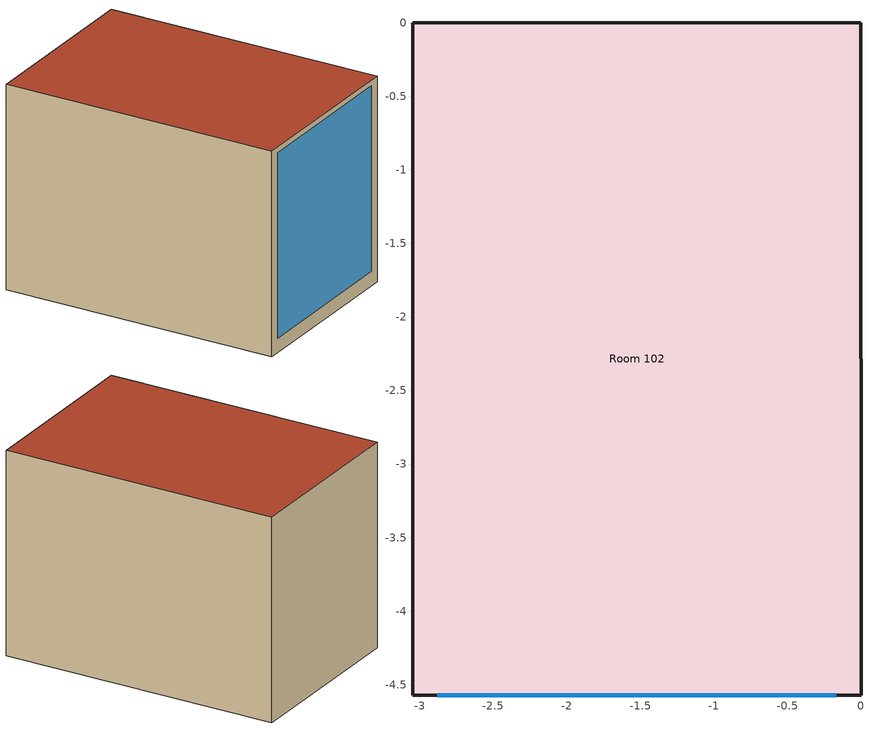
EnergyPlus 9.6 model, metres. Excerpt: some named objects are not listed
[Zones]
Room 102
 floor outside (Room Floor): 0,0 0,-4.57 -3.05,-4.57 -3.05,0 z0
 wall outside (Room Wall - East West): 0,-4.57 0,0 / -3.05,0 -3.05,-4.57 z0:3.35
 wall outside (Room Wall - North): 0,0 -3.05,0 z0:3.35
 wall outside (Room Wall - South): -3.05,-4.57 0,-4.57 z0:3.35
 window (CFS_Glz_1): -2.88,-4.57 -0.17,-4.57 z0.23:3.26
 roof outside (Room Ceiling): -3.05,0 -3.05,-4.57 0,-4.57 0,0 z3.35
[Building]
Building 71T Rm 102: Loads convergence tolerance value=0.04; Maximum number of warmup days=25; Minimum number of warmup days=6; North axis=0; Solar distribution=FullInteriorAndExterior; Temperature convergence tolerance value=0.4; Terrain=Suburbs
[Site:Location]
Chicago Ohare Intl Ap_IL_USA Design_Conditions: Elevation=201; Latitude=41.98; Longitude=-87.92; Time zone=-6
[SizingPeriod:DesignDay] Barometric pressure=98934; Daylight saving time indicator=No; Dry bulb temperature range modifier type=DefaultMultipliers; Humidity condition type=WetBulb; Rain indicator=No; Snow indicator=No
Name | Ashrae clear sky optical depth for beam irradiance taub | Ashrae clear sky optical depth for diffuse irradiance taud | Daily dry bulb temperature range | Day of month | Day type | Maximum dry bulb temperature | Month | Solar model indicator | Wetbulb or dewpoint at maximum dry bulb | Wind direction | Wind speed | Sky clearness
Chicago Ohare Intl Ap Ann Clg .4% Condns DB=>MWB | 0.455 | 2.05 | 10.5 | 3 | SummerDesignDay | 33.3 | 7 | ASHRAETau | 23.7 | 230 | 5.2
Chicago Ohare Intl Ap Ann Htg 99.6% Condns DB |  |  | 0 | 8 | WinterDesignDay | -20 | 1 | ASHRAEClearSky | -20 | 270 | 4.9 | 0
[Construction]
Room Ceiling: Plywood - 3/8 in, 2x6 Wood Stud R19, Gypsum board - 5/8 in
Room Floor: R-30 Fiberglass Insulation, T&G - 3/4 in, Plywood - 3/4 in, Carpet w/rubber pad
Room Wall - East West: 2x6 Wood Stud R19, Gypsum board - 5/8 in
Room Wall - North: Gypsum board - 5/8 in, Plywood - 3/8 in, 2x6 Wood Stud R19, Gypsum board - 5/8 in
Room Wall - South: Metal Siding, Plywood - 1/2 in, 2x6 Wood Stud R19
[Construction:ComplexFenestrationState]
CFS_Glz_1: CFS_Glz_1_Layer_1_bAbs, CFS_Glz_1_Layer_1_fAbs, Glass_888_Layer, CFS_Glz_1_Basis, None, LBNLWINDOW, Gap_1_Layer, CFS_Glz_1_RbSol, CFS_Glz_1_TfSol, CFS_Glz_1_Tbvis, CFS_Glz_1_Tfvis, ThermParam_1, CFS_Glz_1_Layer_2_bAbs, CFS_Glz_1_Layer_2_fAbs, Glass_888_Layer
[Material] Solar absorptance=1
Name | Conductivity | Density | Roughness | Specific heat | Thermal absorptance | Thickness | Visible absorptance
2x6 Wood Stud R19 | 0.047 | 93.84 | Rough | 1006 | 0.9 | 0.133 | 0.7
Gypsum board - 5/8 in | 0.17 | 800 | Smooth | 1090 | 0.9 | 0.015875 | 0.3
Metal Siding | 45.345 | 7833.028 | MediumSmooth | 502.416 |  | 0.000701
Plywood - 1/2 in | 0.12 | 540 | Smooth | 1210 |  | 0.0127
Plywood - 3/4 in | 0.12 | 540 | Smooth | 1210 |  | 0.01905
Plywood - 3/8 in | 0.12 | 540 | Smooth | 1210 |  | 0.009525
T&G - 3/4 in | 0.15 | 608 | MediumSmooth | 1630 |  | 0.01905
[Material:NoMass] Roughness=Rough; Solar absorptance=1; Thermal absorptance=0.9
Name | Thermal resistance | Visible absorptance
Carpet w/rubber pad | 0.22 | 0.85
R-30 Fiberglass Insulation | 5.28 | 0.7
[WindowMaterial:Gap]
Gap_1_Layer: Gas or gas mixture=Gas_1_W_0_0120; Pressure=101325; Thickness=0.012
[WindowMaterial:Gas]
Gas_1_W_0_0120: Gas type=Air; Thickness=0.012
[WindowMaterial:Glazing]
Glass_888_Layer: Back side infrared hemispherical emissivity=0.84; Conductivity=1; Front side infrared hemispherical emissivity=0.84; Infrared transmittance at normal incidence=0; Optical data type=BSDF; Poisson s ratio=0.22; Thickness=0.003962; Young s modulus=7.2e+10
[Matrix:TwoDimension]
CFS_Glz_1_Basis: Number of columns=2; Number of rows=5; Value 1=0; Value 2=1; Value 3=18; Value 4=8; Value 5=36; Value 6=12; Value 7=54; Value 8=12; Value 9=76.5; Value 10=8
CFS_Glz_1_Layer_1_bAbs; CFS_Glz_1_Layer_2_fAbs: Number of columns=41; Number of rows=1; Value 1=0.06187; Value 2=0.06294; Value 3=0.06294; Value 4=0.06294; Value 5=0.06294; Value 6=0.06294; Value 7=0.06294; Value 8=0.06294; Value 9=0.06294; Value 10=0.06575; Value 11=0.06575; Value 12=0.06575; Value 13=0.06575; Value 14=0.06575; Value 15=0.06575; Value 16=0.06575; Value 17=0.06575; Value 18=0.06575; Value 19=0.06575; Value 20=0.06575; Value 21=0.06575; Value 22=0.06782; Value 23=0.06782; Value 24=0.06782; Value 25=0.06782; Value 26=0.06782; Value 27=0.06782; Value 28=0.06782; Value 29=0.06782; Value 30=0.06782; Value 31=0.06782; Value 32=0.06782; Value 33=0.06782; Value 34=0.0525; Value 35=0.0525; Value 36=0.0525; Value 37=0.0525; Value 38=0.0525; Value 39=0.0525; Value 40=0.0525; Value 41=0.0525
CFS_Glz_1_Layer_1_fAbs; CFS_Glz_1_Layer_2_bAbs: Number of columns=41; Number of rows=1; Value 1=0.07923; Value 2=0.08079; Value 3=0.08079; Value 4=0.08079; Value 5=0.08079; Value 6=0.08079; Value 7=0.08079; Value 8=0.08079; Value 9=0.08079; Value 10=0.08557; Value 11=0.08557; Value 12=0.08557; Value 13=0.08557; Value 14=0.08557; Value 15=0.08557; Value 16=0.08557; Value 17=0.08557; Value 18=0.08557; Value 19=0.08557; Value 20=0.08557; Value 21=0.08557; Value 22=0.09416; Value 23=0.09416; Value 24=0.09416; Value 25=0.09416; Value 26=0.09416; Value 27=0.09416; Value 28=0.09416; Value 29=0.09416; Value 30=0.09416; Value 31=0.09416; Value 32=0.09416; Value 33=0.09416; Value 34=0.1108; Value 35=0.1108; Value 36=0.1108; Value 37=0.1108; Value 38=0.1108; Value 39=0.1108; Value 40=0.1108; Value 41=0.1108
CFS_Glz_1_RbSol: Number of columns=41; Number of rows=41; Value 1=1.79726; Value 2=0; Value 3=0; Value 4=0; Value 5=0; Value 6=0; Value 7=0; Value 8=0; Value 9=0; Value 10=0; Value 11=0; Value 12=0; Value 13=0; Value 14=0; Value 15=0; Value 16=0; Value 17=0; Value 18=0; Value 19=0; Value 20=0; Value 21=0; Value 22=0; Value 23=0; Value 24=0; Value 25=0; Value 26=0; Value 27=0; Value 28=0; Value 29=0; Value 30=0; Value 31=0; Value 32=0; Value 33=0; Value 34=0; Value 35=0; Value 36=0; Value 37=0; Value 38=0; Value 39=0; Value 40=0; Value 41=0; Value 42=0; Value 43=1.93775; Value 44=0; Value 45=0; Value 46=0; Value 47=0; Value 48=0; Value 49=0; Value 50=0; Value 51=0; Value 52=0; Value 53=0; Value 54=0; Value 55=0; Value 56=0; Value 57=0; Value 58=0; Value 59=0; Value 60=0; Value 61=0; Value 62=0; Value 63=0; Value 64=0; Value 65=0; Value 66=0; Value 67=0; Value 68=0; Value 69=0; Value 70=0; Value 71=0; Value 72=0; Value 73=0; Value 74=0; Value 75=0; Value 76=0; Value 77=0; Value 78=0; Value 79=0; Value 80=0; Value 81=0; Value 82=0; Value 83=0; Value 84=0; Value 85=1.93775; Value 86=0; Value 87=0; Value 88=0; Value 89=0; Value 90=0; Value 91=0; Value 92=0; Value 93=0; Value 94=0; Value 95=0; Value 96=0; Value 97=0; Value 98=0; Value 99=0; Value 100=0; Value 101=0; Value 102=0; Value 103=0; Value 104=0; Value 105=0; Value 106=0; Value 107=0; Value 108=0; Value 109=0; Value 110=0; Value 111=0; Value 112=0; Value 113=0; Value 114=0; Value 115=0; Value 116=0; Value 117=0; Value 118=0; Value 119=0; Value 120=0; Value 121=0; Value 122=0; Value 123=0; Value 124=0; Value 125=0; Value 126=0; Value 127=1.93775; Value 128=0; Value 129=0; Value 130=0; Value 131=0; Value 132=0; Value 133=0; Value 134=0; Value 135=0; Value 136=0; Value 137=0; Value 138=0; Value 139=0; Value 140=0; Value 141=0; Value 142=0; Value 143=0; Value 144=0; Value 145=0; Value 146=0; Value 147=0; Value 148=0; Value 149=0; Value 150=0; Value 151=0; Value 152=0; Value 153=0; Value 154=0; Value 155=0; Value 156=0; Value 157=0; Value 158=0; Value 159=0; Value 160=0; Value 161=0; Value 162=0; Value 163=0; Value 164=0; Value 165=0; Value 166=0; Value 167=0; Value 168=0; Value 169=1.93775; Value 170=0; Value 171=0; Value 172=0; Value 173=0; Value 174=0; Value 175=0; Value 176=0; Value 177=0; Value 178=0; Value 179=0; Value 180=0; Value 181=0; Value 182=0; Value 183=0; Value 184=0; Value 185=0; Value 186=0; Value 187=0; Value 188=0; Value 189=0; Value 190=0; Value 191=0; Value 192=0; Value 193=0; Value 194=0; Value 195=0; Value 196=0; Value 197=0; Value 198=0; Value 199=0; Value 200=0; Value 201=0; Value 202=0; Value 203=0; Value 204=0; Value 205=0; Value 206=0; Value 207=0; Value 208=0; Value 209=0; Value 210=0; Value 211=1.93775; Value 212=0; Value 213=0; Value 214=0; Value 215=0; Value 216=0; Value 217=0; Value 218=0; Value 219=0; Value 220=0; Value 221=0; Value 222=0; Value 223=0; Value 224=0; Value 225=0; Value 226=0; Value 227=0; Value 228=0; Value 229=0; Value 230=0; Value 231=0; Value 232=0; Value 233=0; Value 234=0; Value 235=0; Value 236=0; Value 237=0; Value 238=0; Value 239=0; Value 240=0; Value 241=0; Value 242=0; Value 243=0; Value 244=0; Value 245=0; Value 246=0; Value 247=0; Value 248=0; Value 249=0; Value 250=0; Value 251=0; Value 252=0; Value 253=1.93775; Value 254=0; Value 255=0; Value 256=0; Value 257=0; Value 258=0; Value 259=0; Value 260=0; Value 261=0; Value 262=0; Value 263=0; Value 264=0; Value 265=0; Value 266=0; Value 267=0; Value 268=0; Value 269=0; Value 270=0; Value 271=0; Value 272=0; Value 273=0; Value 274=0; Value 275=0; Value 276=0; Value 277=0; Value 278=0; Value 279=0; Value 280=0; Value 281=0; Value 282=0; Value 283=0; Value 284=0; Value 285=0; Value 286=0; Value 287=0; Value 288=0; Value 289=0; Value 290=0; Value 291=0; Value 292=0; Value 293=0; Value 294=0; Value 295=1.93775; Value 296=0; Value 297=0; Value 298=0; Value 299=0; Value 300=0; Value 301=0; Value 302=0; Value 303=0; Value 304=0; Value 305=0; Value 306=0; Value 307=0; Value 308=0; Value 309=0; Value 310=0; Value 311=0; Value 312=0; Value 313=0; Value 314=0; Value 315=0; Value 316=0; Value 317=0; Value 318=0; Value 319=0; Value 320=0; Value 321=0; Value 322=0; Value 323=0; Value 324=0; Value 325=0; Value 326=0; Value 327=0; Value 328=0; Value 329=0; Value 330=0; Value 331=0; Value 332=0; Value 333=0; Value 334=0; Value 335=0; Value 336=0; Value 337=1.93775; Value 338=0; Value 339=0; Value 340=0; Value 341=0; Value 342=0; Value 343=0; Value 344=0; Value 345=0; Value 346=0; Value 347=0; Value 348=0; Value 349=0; Value 350=0; Value 351=0; Value 352=0; Value 353=0; Value 354=0; Value 355=0; Value 356=0; Value 357=0; Value 358=0; Value 359=0; Value 360=0; Value 361=0; Value 362=0; Value 363=0; Value 364=0; Value 365=0; Value 366=0; Value 367=0; Value 368=0; Value 369=0; Value 370=0; Value 371=0; Value 372=0; Value 373=0; Value 374=0; Value 375=0; Value 376=0; Value 377=0; Value 378=0; Value 379=1.88233; Value 380=0; Value 381=0; Value 382=0; Value 383=0; Value 384=0; Value 385=0; Value 386=0; Value 387=0; Value 388=0; Value 389=0; Value 390=0; Value 391=0; Value 392=0; Value 393=0; Value 394=0; Value 395=0; Value 396=0; Value 397=0; Value 398=0; Value 399=0; Value 400=0; Value 401=0; Value 402=0; Value 403=0; Value 404=0; Value 405=0; Value 406=0; Value 407=0; Value 408=0; Value 409=0; Value 410=0; Value 411=0; Value 412=0; Value 413=0; Value 414=0; Value 415=0; Value 416=0; Value 417=0; Value 418=0; Value 419=0; Value 420=0; Value 421=1.88233; Value 422=0; Value 423=0; Value 424=0; Value 425=0; Value 426=0; Value 427=0; Value 428=0; Value 429=0; Value 430=0; Value 431=0; Value 432=0; Value 433=0; Value 434=0; Value 435=0; Value 436=0; Value 437=0; Value 438=0; Value 439=0; Value 440=0; Value 441=0; Value 442=0; Value 443=0; Value 444=0; Value 445=0; Value 446=0; Value 447=0; Value 448=0; Value 449=0; Value 450=0; Value 451=0; Value 452=0; Value 453=0; Value 454=0; Value 455=0; Value 456=0; Value 457=0; Value 458=0; Value 459=0; Value 460=0; Value 461=0; Value 462=0; Value 463=1.88233; Value 464=0; Value 465=0; Value 466=0; Value 467=0; Value 468=0; Value 469=0; Value 470=0; Value 471=0; Value 472=0; Value 473=0; Value 474=0; Value 475=0; Value 476=0; Value 477=0; Value 478=0; Value 479=0; Value 480=0; Value 481=0; Value 482=0; Value 483=0; Value 484=0; Value 485=0; Value 486=0; Value 487=0; Value 488=0; Value 489=0; Value 490=0; Value 491=0; Value 492=0; Value 493=0; Value 494=0; Value 495=0; Value 496=0; Value 497=0; Value 498=0; Value 499=0; Value 500=0; Value 501=0; Value 502=0; Value 503=0; Value 504=0; Value 505=1.88233; Value 506=0; Value 507=0; Value 508=0; Value 509=0; Value 510=0; Value 511=0; Value 512=0; Value 513=0; Value 514=0; Value 515=0; Value 516=0; Value 517=0; Value 518=0; Value 519=0; Value 520=0; Value 521=0; Value 522=0; Value 523=0; Value 524=0; Value 525=0; Value 526=0; Value 527=0; Value 528=0; Value 529=0; Value 530=0; Value 531=0; Value 532=0; Value 533=0; Value 534=0; Value 535=0; Value 536=0; Value 537=0; Value 538=0; Value 539=0; Value 540=0; Value 541=0; Value 542=0; Value 543=0; Value 544=0; Value 545=0; Value 546=0; Value 547=1.88233; Value 548=0; Value 549=0; Value 550=0; Value 551=0; Value 552=0; Value 553=0; Value 554=0; Value 555=0; Value 556=0; Value 557=0; Value 558=0; Value 559=0; Value 560=0; Value 561=0; Value 562=0; Value 563=0; Value 564=0; Value 565=0; Value 566=0; Value 567=0; Value 568=0; Value 569=0; Value 570=0; Value 571=0; Value 572=0; Value 573=0; Value 574=0; Value 575=0; Value 576=0; Value 577=0; Value 578=0; Value 579=0; Value 580=0; Value 581=0; Value 582=0; Value 583=0; Value 584=0; Value 585=0; Value 586=0; Value 587=0; Value 588=0; Value 589=1.88233; Value 590=0; Value 591=0; Value 592=0; Value 593=0; Value 594=0; Value 595=0; Value 596=0; Value 597=0; Value 598=0; Value 599=0; Value 600=0; Value 601=0; Value 602=0; Value 603=0; Value 604=0; Value 605=0; Value 606=0; Value 607=0; Value 608=0; Value 609=0; Value 610=0; Value 611=0; Value 612=0; Value 613=0; Value 614=0; Value 615=0; Value 616=0; Value 617=0; Value 618=0; Value 619=0; Value 620=0; Value 621=0; Value 622=0; Value 623=0; Value 624=0; Value 625=0; Value 626=0; Value 627=0; Value 628=0; Value 629=0; Value 630=0; Value 631=1.88233; Value 632=0; Value 633=0; Value 634=0; Value 635=0; Value 636=0; Value 637=0; Value 638=0; Value 639=0; Value 640=0; Value 641=0; Value 642=0; Value 643=0; Value 644=0; Value 645=0; Value 646=0; Value 647=0; Value 648=0; Value 649=0; Value 650=0; Value 651=0; Value 652=0; Value 653=0; Value 654=0; Value 655=0; Value 656=0; Value 657=0; Value 658=0; Value 659=0; Value 660=0; Value 661=0; Value 662=0; Value 663=0; Value 664=0; Value 665=0; Value 666=0; Value 667=0; Value 668=0; Value 669=0; Value 670=0; Value 671=0; Value 672=0; Value 673=1.88233; Value 674=0; Value 675=0; Value 676=0; Value 677=0; Value 678=0; Value 679=0; Value 680=0; Value 681=0; Value 682=0; Value 683=0; Value 684=0; Value 685=0; Value 686=0; Value 687=0; Value 688=0; Value 689=0; Value 690=0; Value 691=0; Value 692=0; Value 693=0; Value 694=0; Value 695=0; Value 696=0; Value 697=0; Value 698=0; Value 699=0; Value 700=0; Value 701=0; Value 702=0; Value 703=0; Value 704=0; Value 705=0; Value 706=0; Value 707=0; Value 708=0; Value 709=0; Value 710=0; Value 711=0; Value 712=0; Value 713=0; Value 714=0; Value 715=1.88233; Value 716=0; Value 717=0; Value 718=0; Value 719=0; Value 720=0; Value 721=0; Value 722=0; Value 723=0; Value 724=0; Value 725=0; Value 726=0; Value 727=0; Value 728=0; Value 729=0; Value 730=0; Value 731=0; Value 732=0; Value 733=0; Value 734=0; Value 735=0; Value 736=0; Value 737=0; Value 738=0; Value 739=0; Value 740=0; Value 741=0; Value 742=0; Value 743=0; Value 744=0; Value 745=0; Value 746=0; Value 747=0; Value 748=0; Value 749=0; Value 750=0; Value 751=0; Value 752=0; Value 753=0; Value 754=0; Value 755=0; Value 756=0; Value 757=1.88233; Value 758=0; Value 759=0; Value 760=0; Value 761=0; Value 762=0; Value 763=0; Value 764=0; Value 765=0; Value 766=0; Value 767=0; Value 768=0; Value 769=0; Value 770=0; Value 771=0; Value 772=0; Value 773=0; Value 774=0; Value 775=0; Value 776=0; Value 777=0; Value 778=0; Value 779=0; Value 780=0; Value 781=0; Value 782=0; Value 783=0; Value 784=0; Value 785=0; Value 786=0; Value 787=0; Value 788=0; Value 789=0; Value 790=0; Value 791=0; Value 792=0; Value 793=0; Value 794=0; Value 795=0; Value 796=0; Value 797=0; Value 798=0; Value 799=1.88233; Value 800=0; Value 801=0; Value 802=0; Value 803=0; Value 804=0; Value 805=0; Value 806=0; Value 807=0; Value 808=0; Value 809=0; Value 810=0; Value 811=0; Value 812=0; Value 813=0; Value 814=0; Value 815=0; Value 816=0; Value 817=0; Value 818=0; Value 819=0; Value 820=0; Value 821=0; Value 822=0; Value 823=0; Value 824=0; Value 825=0; Value 826=0; Value 827=0; Value 828=0; Value 829=0; Value 830=0; Value 831=0; Value 832=0; Value 833=0; Value 834=0; Value 835=0; Value 836=0; Value 837=0; Value 838=0; Value 839=0; Value 840=0; Value 841=1.88233; Value 842=0; Value 843=0; Value 844=0; Value 845=0; Value 846=0; Value 847=0; Value 848=0; Value 849=0; Value 850=0; Value 851=0; Value 852=0; Value 853=0; Value 854=0; Value 855=0; Value 856=0; Value 857=0; Value 858=0; Value 859=0; Value 860=0; Value 861=0; Value 862=0; Value 863=0; Value 864=0; Value 865=0; Value 866=0; Value 867=0; Value 868=0; Value 869=0; Value 870=0; Value 871=0; Value 872=0; Value 873=0; Value 874=0; Value 875=0; Value 876=0; Value 877=0; Value 878=0; Value 879=0; Value 880=0; Value 881=0; Value 882=0; Value 883=2.52433; Value 884=0; Value 885=0; Value 886=0; Value 887=0; Value 888=0; Value 889=0; Value 890=0; Value 891=0; Value 892=0; Value 893=0; Value 894=0; Value 895=0; Value 896=0; Value 897=0; Value 898=0; Value 899=0; Value 900=0; Value 901=0; Value 902=0; Value 903=0; Value 904=0; Value 905=0; Value 906=0; Value 907=0; Value 908=0; Value 909=0; Value 910=0; Value 911=0; Value 912=0; Value 913=0; Value 914=0; Value 915=0; Value 916=0; Value 917=0; Value 918=0; Value 919=0; Value 920=0; Value 921=0; Value 922=0; Value 923=0; Value 924=0; Value 925=2.52433; Value 926=0; Value 927=0; Value 928=0; Value 929=0; Value 930=0; Value 931=0; Value 932=0; Value 933=0; Value 934=0; Value 935=0; Value 936=0; Value 937=0; Value 938=0; Value 939=0; Value 940=0; Value 941=0; Value 942=0; Value 943=0; Value 944=0; Value 945=0; Value 946=0; Value 947=0; Value 948=0; Value 949=0; Value 950=0; Value 951=0; Value 952=0; Value 953=0; Value 954=0; Value 955=0; Value 956=0; Value 957=0; Value 958=0; Value 959=0; Value 960=0; Value 961=0; Value 962=0; Value 963=0; Value 964=0; Value 965=0; Value 966=0; Value 967=2.52433; Value 968=0; Value 969=0; Value 970=0; Value 971=0; Value 972=0; Value 973=0; Value 974=0; Value 975=0; Value 976=0; Value 977=0; Value 978=0; Value 979=0; Value 980=0; Value 981=0; Value 982=0; Value 983=0; Value 984=0; Value 985=0; Value 986=0; Value 987=0; Value 988=0; Value 989=0; Value 990=0; Value 991=0; Value 992=0; Value 993=0; Value 994=0; Value 995=0; Value 996=0; Value 997=0; Value 998=0; Value 999=0; Value 1000=0; Value 1001=0; Value 1002=0; Value 1003=0; Value 1004=0; Value 1005=0; Value 1006=0; Value 1007=0; Value 1008=0; Value 1009=2.52433; Value 1010=0; Value 1011=0; Value 1012=0; Value 1013=0; Value 1014=0; Value 1015=0; Value 1016=0; Value 1017=0; Value 1018=0; Value 1019=0; Value 1020=0; Value 1021=0; Value 1022=0; Value 1023=0; Value 1024=0; Value 1025=0; Value 1026=0; Value 1027=0; Value 1028=0; Value 1029=0; Value 1030=0; Value 1031=0; Value 1032=0; Value 1033=0; Value 1034=0; Value 1035=0; Value 1036=0; Value 1037=0; Value 1038=0; Value 1039=0; Value 1040=0; Value 1041=0; Value 1042=0; Value 1043=0; Value 1044=0; Value 1045=0; Value 1046=0; Value 1047=0; Value 1048=0; Value 1049=0; Value 1050=0; Value 1051=2.52433; Value 1052=0; Value 1053=0; Value 1054=0; Value 1055=0; Value 1056=0; Value 1057=0; Value 1058=0; Value 1059=0; Value 1060=0; Value 1061=0; Value 1062=0; Value 1063=0; Value 1064=0; Value 1065=0; Value 1066=0; Value 1067=0; Value 1068=0; Value 1069=0; Value 1070=0; Value 1071=0; Value 1072=0; Value 1073=0; Value 1074=0; Value 1075=0; Value 1076=0; Value 1077=0; Value 1078=0; Value 1079=0; Value 1080=0; Value 1081=0; Value 1082=0; Value 1083=0; Value 1084=0; Value 1085=0; Value 1086=0; Value 1087=0; Value 1088=0; Value 1089=0; Value 1090=0; Value 1091=0; Value 1092=0; Value 1093=2.52433; Value 1094=0; Value 1095=0; Value 1096=0; Value 1097=0; Value 1098=0; Value 1099=0; Value 1100=0; Value 1101=0; Value 1102=0; Value 1103=0; Value 1104=0; Value 1105=0; Value 1106=0; Value 1107=0; Value 1108=0; Value 1109=0; Value 1110=0; Value 1111=0; Value 1112=0; Value 1113=0; Value 1114=0; Value 1115=0; Value 1116=0; Value 1117=0; Value 1118=0; Value 1119=0; Value 1120=0; Value 1121=0; Value 1122=0; Value 1123=0; Value 1124=0; Value 1125=0; Value 1126=0; Value 1127=0; Value 1128=0; Value 1129=0; Value 1130=0; Value 1131=0; Value 1132=0; Value 1133=0; Value 1134=0; Value 1135=2.52433; Value 1136=0; Value 1137=0; Value 1138=0; Value 1139=0; Value 1140=0; Value 1141=0; Value 1142=0; Value 1143=0; Value 1144=0; Value 1145=0; Value 1146=0; Value 1147=0; Value 1148=0; Value 1149=0; Value 1150=0; Value 1151=0; Value 1152=0; Value 1153=0; Value 1154=0; Value 1155=0; Value 1156=0; Value 1157=0; Value 1158=0; Value 1159=0; Value 1160=0; Value 1161=0; Value 1162=0; Value 1163=0; Value 1164=0; Value 1165=0; Value 1166=0; Value 1167=0; Value 1168=0; Value 1169=0; Value 1170=0; Value 1171=0; Value 1172=0; Value 1173=0; Value 1174=0; Value 1175=0; Value 1176=0; Value 1177=2.52433; Value 1178=0; Value 1179=0; Value 1180=0; Value 1181=0; Value 1182=0; Value 1183=0; Value 1184=0; Value 1185=0; Value 1186=0; Value 1187=0; Value 1188=0; Value 1189=0; Value 1190=0; Value 1191=0; Value 1192=0; Value 1193=0; Value 1194=0; Value 1195=0; Value 1196=0; Value 1197=0; Value 1198=0; Value 1199=0; Value 1200=0; Value 1201=0; Value 1202=0; Value 1203=0; Value 1204=0; Value 1205=0; Value 1206=0; Value 1207=0; Value 1208=0; Value 1209=0; Value 1210=0; Value 1211=0; Value 1212=0; Value 1213=0; Value 1214=0; Value 1215=0; Value 1216=0; Value 1217=0; Value 1218=0; Value 1219=2.52433; Value 1220=0; Value 1221=0; Value 1222=0; Value 1223=0; Value 1224=0; Value 1225=0; Value 1226=0; Value 1227=0; Value 1228=0; Value 1229=0; Value 1230=0; Value 1231=0; Value 1232=0; Value 1233=0; Value 1234=0; Value 1235=0; Value 1236=0; Value 1237=0; Value 1238=0; Value 1239=0; Value 1240=0; Value 1241=0; Value 1242=0; Value 1243=0; Value 1244=0; Value 1245=0; Value 1246=0; Value 1247=0; Value 1248=0; Value 1249=0; Value 1250=0; Value 1251=0; Value 1252=0; Value 1253=0; Value 1254=0; Value 1255=0; Value 1256=0; Value 1257=0; Value 1258=0; Value 1259=0; Value 1260=0; Value 1261=2.52433; Value 1262=0; Value 1263=0; Value 1264=0; Value 1265=0; Value 1266=0; Value 1267=0; Value 1268=0; Value 1269=0; Value 1270=0; Value 1271=0; Value 1272=0; Value 1273=0; Value 1274=0; Value 1275=0; Value 1276=0; Value 1277=0; Value 1278=0; Value 1279=0; Value 1280=0; Value 1281=0; Value 1282=0; Value 1283=0; Value 1284=0; Value 1285=0; Value 1286=0; Value 1287=0; Value 1288=0; Value 1289=0; Value 1290=0; Value 1291=0; Value 1292=0; Value 1293=0; Value 1294=0; Value 1295=0; Value 1296=0; Value 1297=0; Value 1298=0; Value 1299=0; Value 1300=0; Value 1301=0; Value 1302=0; Value 1303=2.52433; Value 1304=0; Value 1305=0; Value 1306=0; Value 1307=0; Value 1308=0; Value 1309=0; Value 1310=0; Value 1311=0; Value 1312=0; Value 1313=0; Value 1314=0; Value 1315=0; Value 1316=0; Value 1317=0; Value 1318=0; Value 1319=0; Value 1320=0; Value 1321=0; Value 1322=0; Value 1323=0; Value 1324=0; Value 1325=0; Value 1326=0; Value 1327=0; Value 1328=0; Value 1329=0; Value 1330=0; Value 1331=0; Value 1332=0; Value 1333=0; Value 1334=0; Value 1335=0; Value 1336=0; Value 1337=0; Value 1338=0; Value 1339=0; Value 1340=0; Value 1341=0; Value 1342=0; Value 1343=0; Value 1344=0; Value 1345=2.52433; Value 1346=0; Value 1347=0; Value 1348=0; Value 1349=0; Value 1350=0; Value 1351=0; Value 1352=0; Value 1353=0; Value 1354=0; Value 1355=0; Value 1356=0; Value 1357=0; Value 1358=0; Value 1359=0; Value 1360=0; Value 1361=0; Value 1362=0; Value 1363=0; Value 1364=0; Value 1365=0; Value 1366=0; Value 1367=0; Value 1368=0; Value 1369=0; Value 1370=0; Value 1371=0; Value 1372=0; Value 1373=0; Value 1374=0; Value 1375=0; Value 1376=0; Value 1377=0; Value 1378=0; Value 1379=0; Value 1380=0; Value 1381=0; Value 1382=0; Value 1383=0; Value 1384=0; Value 1385=0; Value 1386=0; Value 1387=6.52294; Value 1388=0; Value 1389=0; Value 1390=0; Value 1391=0; Value 1392=0; Value 1393=0; Value 1394=0; Value 1395=0; Value 1396=0; Value 1397=0; Value 1398=0; Value 1399=0; Value 1400=0; Value 1401=0; Value 1402=0; Value 1403=0; Value 1404=0; Value 1405=0; Value 1406=0; Value 1407=0; Value 1408=0; Value 1409=0; Value 1410=0; Value 1411=0; Value 1412=0; Value 1413=0; Value 1414=0; Value 1415=0; Value 1416=0; Value 1417=0; Value 1418=0; Value 1419=0; Value 1420=0; Value 1421=0; Value 1422=0; Value 1423=0; Value 1424=0; Value 1425=0; Value 1426=0; Value 1427=0; Value 1428=0; Value 1429=6.52294; Value 1430=0; Value 1431=0; Value 1432=0; Value 1433=0; Value 1434=0; Value 1435=0; Value 1436=0; Value 1437=0; Value 1438=0; Value 1439=0; Value 1440=0; Value 1441=0; Value 1442=0; Value 1443=0; Value 1444=0; Value 1445=0; Value 1446=0; Value 1447=0; Value 1448=0; Value 1449=0; Value 1450=0; Value 1451=0; Value 1452=0; Value 1453=0; Value 1454=0; Value 1455=0; Value 1456=0; Value 1457=0; Value 1458=0; Value 1459=0; Value 1460=0; Value 1461=0; Value 1462=0; Value 1463=0; Value 1464=0; Value 1465=0; Value 1466=0; Value 1467=0; Value 1468=0; Value 1469=0; Value 1470=0; Value 1471=6.52294; Value 1472=0; Value 1473=0; Value 1474=0; Value 1475=0; Value 1476=0; Value 1477=0; Value 1478=0; Value 1479=0; Value 1480=0; Value 1481=0; Value 1482=0; Value 1483=0; Value 1484=0; Value 1485=0; Value 1486=0; Value 1487=0; Value 1488=0; Value 1489=0; Value 1490=0; Value 1491=0; Value 1492=0; Value 1493=0; Value 1494=0; Value 1495=0; Value 1496=0; Value 1497=0; Value 1498=0; Value 1499=0; Value 1500=0; Value 1501=0; Value 1502=0; Value 1503=0; Value 1504=0; Value 1505=0; Value 1506=0; Value 1507=0; Value 1508=0; Value 1509=0; Value 1510=0; Value 1511=0; Value 1512=0; Value 1513=6.52294; Value 1514=0; Value 1515=0; Value 1516=0; Value 1517=0; Value 1518=0; Value 1519=0; Value 1520=0; Value 1521=0; Value 1522=0; Value 1523=0; Value 1524=0; Value 1525=0; Value 1526=0; Value 1527=0; Value 1528=0; Value 1529=0; Value 1530=0; Value 1531=0; Value 1532=0; Value 1533=0; Value 1534=0; Value 1535=0; Value 1536=0; Value 1537=0; Value 1538=0; Value 1539=0; Value 1540=0; Value 1541=0; Value 1542=0; Value 1543=0; Value 1544=0; Value 1545=0; Value 1546=0; Value 1547=0; Value 1548=0; Value 1549=0; Value 1550=0; Value 1551=0; Value 1552=0; Value 1553=0; Value 1554=0; Value 1555=6.52294; Value 1556=0; Value 1557=0; Value 1558=0; Value 1559=0; Value 1560=0; Value 1561=0; Value 1562=0; Value 1563=0; Value 1564=0; Value 1565=0; Value 1566=0; Value 1567=0; Value 1568=0; Value 1569=0; Value 1570=0; Value 1571=0; Value 1572=0; Value 1573=0; Value 1574=0; Value 1575=0; Value 1576=0; Value 1577=0; Value 1578=0; Value 1579=0; Value 1580=0; Value 1581=0; Value 1582=0; Value 1583=0; Value 1584=0; Value 1585=0; Value 1586=0; Value 1587=0; Value 1588=0; Value 1589=0; Value 1590=0; Value 1591=0; Value 1592=0; Value 1593=0; Value 1594=0; Value 1595=0; Value 1596=0; Value 1597=6.52294; Value 1598=0; Value 1599=0; Value 1600=0; Value 1601=0; Value 1602=0; Value 1603=0; Value 1604=0; Value 1605=0; Value 1606=0; Value 1607=0; Value 1608=0; Value 1609=0; Value 1610=0; Value 1611=0; Value 1612=0; Value 1613=0; Value 1614=0; Value 1615=0; Value 1616=0; Value 1617=0; Value 1618=0; Value 1619=0; Value 1620=0; Value 1621=0; Value 1622=0; Value 1623=0; Value 1624=0; Value 1625=0; Value 1626=0; Value 1627=0; Value 1628=0; Value 1629=0; Value 1630=0; Value 1631=0; Value 1632=0; Value 1633=0; Value 1634=0; Value 1635=0; Value 1636=0; Value 1637=0; Value 1638=0; Value 1639=6.52294; Value 1640=0; Value 1641=0; Value 1642=0; Value 1643=0; Value 1644=0; Value 1645=0; Value 1646=0; Value 1647=0; Value 1648=0; Value 1649=0; Value 1650=0; Value 1651=0; Value 1652=0; Value 1653=0; Value 1654=0; Value 1655=0; Value 1656=0; Value 1657=0; Value 1658=0; Value 1659=0; Value 1660=0; Value 1661=0; Value 1662=0; Value 1663=0; Value 1664=0; Value 1665=0; Value 1666=0; Value 1667=0; Value 1668=0; Value 1669=0; Value 1670=0; Value 1671=0; Value 1672=0; Value 1673=0; Value 1674=0; Value 1675=0; Value 1676=0; Value 1677=0; Value 1678=0; Value 1679=0; Value 1680=0; Value 1681=6.52294
[WindowThermalModel:Params]
ThermParam_1: Deflection model=NoDeflection; Sdscalar=1; Standard=ISO15099; Thermal model=ISO15099
[Zone]
Room 102: Ceiling height=3.3528; Multiplier=1; Type=1; Volume=46.7398
